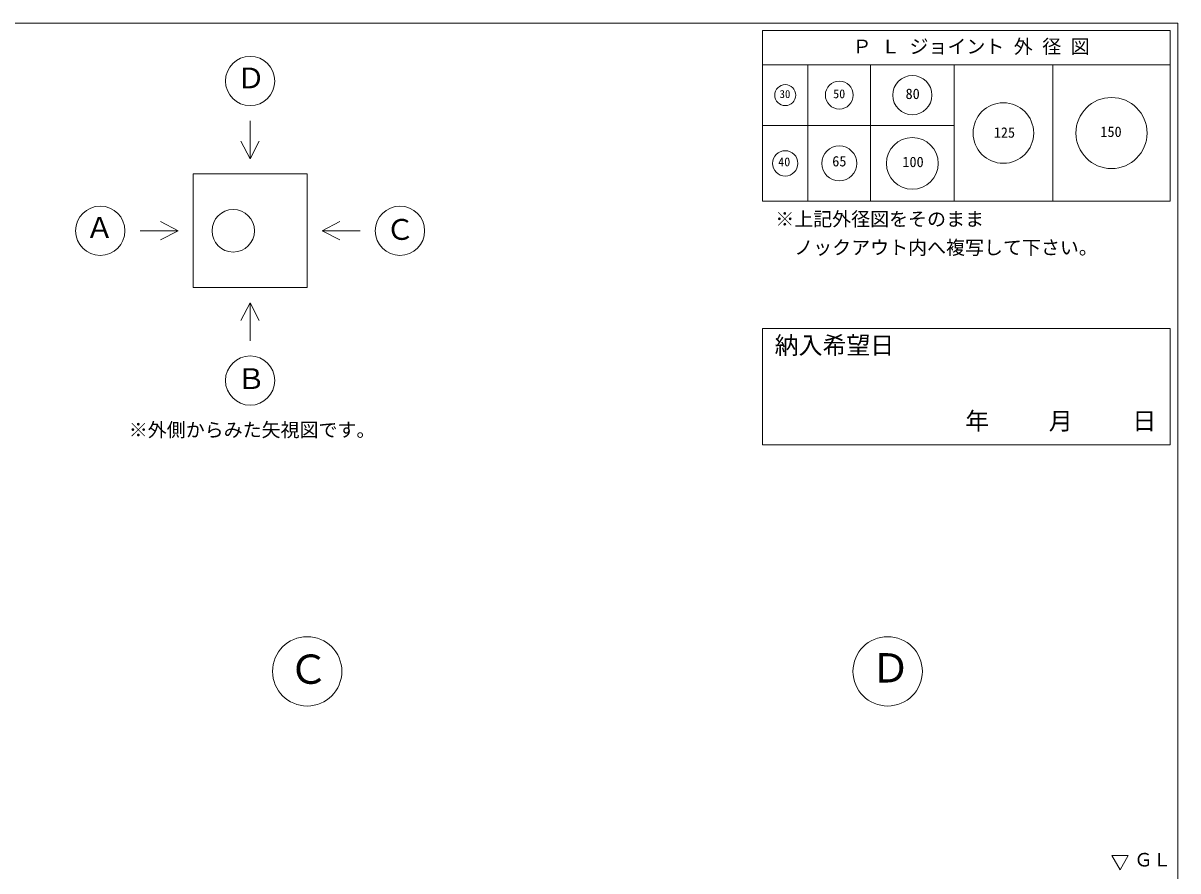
# Model space of a CAD drawing. Units: millimetres, scale not verified. Extents: x -6420 to 6420, y -3109 to 3109.
# Drawn here: x 2361 to 6420, y 128 to 3109 of the extents above; entities that cross this region are included whole.
import ezdxf
from ezdxf.enums import TextEntityAlignment as Align

# ---------------------------------------------------------------- set-up
doc = ezdxf.new("R2010")
doc.units = ezdxf.units.MM
doc.header["$LTSCALE"] = 20
for name, color, linetype, lineweight in [('0-2_waku', 7, 'Continuous', 18), ('0-3_gaikei', 7, 'Continuous', 18), ('0-5_sunpou', 7, 'Continuous', 5), ('0-D_文字１', 7, 'Continuous', 18)]:
    doc.layers.add(name, color=color, linetype=linetype, lineweight=lineweight)
doc.styles.add('ＭＳ ゴシック', font='')
doc.styles.get('ＭＳ ゴシック').set_extended_font_data('MS Gothic')

msp = doc.modelspace()

# ---------------------------------------------------------------- linework, layer by layer
at = {"layer": '0-2_waku'}
for p, q in [((-1740.24, 3109.12), (4379.76, 3109.12)), ((6419.76, 3109.12), (6419.76, -2590.88)), ((4959.76, 3082.46), (4959.76, 2482.46)), ((4959.76, 3082.46), (6393.09, 3082.46)), ((4959.76, 3082.46), (6393.09, 3082.46)), ((4959.76, 3082.46), (6393.09, 3082.46)), ((4959.76, 3082.46), (4959.76, 2482.46)), ((4959.76, 3082.46), (6393.09, 3082.46)), ((4959.76, 3082.46), (6393.09, 3082.46)), ((4959.76, 3082.46), (6393.09, 3082.46)), ((6393.09, 3082.46), (6393.09, 2482.46)), ((6393.09, 3082.46), (6393.09, 2482.46)), ((4959.76, 2962.46), (6393.09, 2962.46)), ((5119.76, 2962.46), (5119.76, 2482.46)), ((5339.76, 2962.46), (5339.76, 2482.46)), ((5633.09, 2962.46), (5633.09, 2482.46)), ((5979.76, 2962.46), (5979.76, 2482.46)), ((4959.76, 2749.12), (5633.09, 2749.12)), ((6419.76, 2752.87), (6419.76, -2590.88)), ((4959.76, 2482.46), (6393.09, 2482.46)), ((4959.76, 2482.46), (6393.09, 2482.46))]:
    msp.add_line(p, q, dxfattribs=at)
msp.add_lwpolyline([(-1740.24, 3109.12), (6419.76, 3109.12), (6419.76, -2590.88)], dxfattribs=at)
at = {"layer": '0-3_gaikei'}
for p, q in [((3159.24, 2765.42), (3159.24, 2632.08)), ((3159.24, 2632.08), (3127.07, 2693.92)), ((3159.24, 2632.08), (3191.41, 2693.92)), ((2959.24, 2578.75), (3359.24, 2578.75)), ((2959.24, 2578.75), (2959.24, 2178.75)), ((3359.24, 2578.75), (3359.24, 2178.75)), ((2905.91, 2378.75), (2844.07, 2410.92)), ((3412.57, 2378.75), (3474.41, 2410.92)), ((2772.57, 2378.75), (2905.91, 2378.75)), ((2905.91, 2378.75), (2844.07, 2346.58)), ((2959.24, 2178.75), (3359.24, 2178.75)), ((3159.24, 2125.42), (3127.07, 2063.58)), ((3159.24, 2125.42), (3191.41, 2063.58)), ((3159.24, 1992.08), (3159.24, 2125.42))]:
    msp.add_line(p, q, dxfattribs=at)
msp.add_lwpolyline([(3545.91, 2378.75), (3412.57, 2378.75), (3474.41, 2346.58)], dxfattribs=at)
for centre, radius in [((3159.24, 2905.42), 86.67), ((2632.57, 2378.75), 86.67), ((3099.92, 2378.75), 74.67), ((3685.91, 2378.75), 86.67), ((3159.24, 1852.08), 86.67), ((3359.76, 829.46), 121.88), ((5399.76, 829.46), 121.88)]:
    msp.add_circle(centre, radius, dxfattribs=at)
at = {"layer": '0-5_sunpou', "lineweight": 18}
msp.add_lwpolyline([(4959.76, 2035.4), (4959.76, 1626.46), (6393.09, 1626.46), (6393.09, 2035.4)], close=True, dxfattribs=at)
for centre, radius in [((5486.43, 2855.79), 69), ((5039.76, 2855.79), 37), ((5229.76, 2855.79), 49), ((6186.43, 2722.46), 125), ((5806.43, 2722.46), 106.5), ((5486.43, 2615.79), 91), ((5039.76, 2615.79), 44.5), ((5229.76, 2615.79), 61.5)]:
    msp.add_circle(centre, radius, dxfattribs=at)
at = {"layer": '0-D_文字１'}
for p, q in [((6188.06, 181.8), (6244.93, 181.8)), ((6216.5, 131.21), (6188.06, 181.8)), ((6216.5, 131.21), (6244.93, 181.8))]:
    msp.add_line(p, q, dxfattribs=at)

# ---------------------------------------------------------------- texts
at = {"layer": '0-5_sunpou', "style": 'ＭＳ ゴシック'}
for s, height, p in [('30', 28.04, (5019.71, 2837.25)), ('50', 31.16, (5208.17, 2835.45)), ('80', 36.66, (5462.61, 2831.11)), ('125', 36.66, (5772.71, 2695.03)), ('150', 36.66, (6147.24, 2697.69)), ('65', 36.66, (5204.98, 2594.07)), ('100', 36.66, (5451.48, 2591.61)), ('40', 31.16, (5015.04, 2596.2)), ('納入希望日', 61.58, (5002.62, 1926.83))]:
    msp.add_text(s, height=height, dxfattribs=at).set_placement(p, align=Align.BOTTOM_LEFT)
at = {"layer": '0-D_文字１', "style": 'ＭＳ ゴシック'}
for s, height, p in [('Ｐ Ｌ ジョイント 外 径 図', 48.88, (5276.59, 2987.55)), ('Ｄ', 73.31, (3112, 2857.37)), ('※上記外径図をそのまま', 48.88, (5004.82, 2380.86)), ('Ａ', 73.31, (2580.25, 2331.28)), ('Ｃ', 73.31, (3636.15, 2324.78)), ('\u3000ノックアウト内へ複写して下さい。', 48.88, (5004.82, 2280.86)), ('Ｂ', 73.31, (3112.93, 1800.07)), ('\u3000\u3000\u3000年     月     日', 61.58, (5420.71, 1660.62)), ('※外側からみた矢視図です。', 48.88, (2732.85, 1639.59)), ('Ｄ', 103.1, (5339.26, 759.23)), ('Ｃ', 103.1, (3293.47, 754.58)), ('ＧＬ', 47.65, (6266.21, 128.98))]:
    msp.add_text(s, height=height, dxfattribs=at).set_placement(p, align=Align.BOTTOM_LEFT)

doc.saveas('drawing.dxf')
